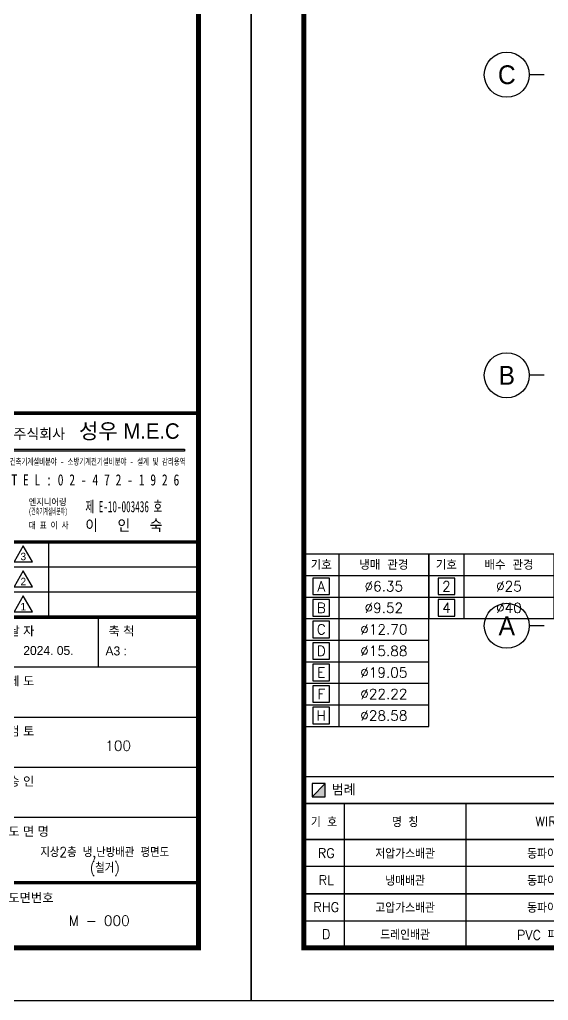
# Model space of a CAD drawing. Header units: millimetres. Extents: x -56261 to 196039, y 9480 to 100001.
# Drawn here: x 149363 to 159926, y 70301 to 89879 of the extents above; entities that cross this region are included whole.
import ezdxf
from ezdxf.enums import TextEntityAlignment as Align

# ---------------------------------------------------------------- set-up
doc = ezdxf.new("R2010")
doc.units = ezdxf.units.MM
for name, color, linetype in [('DVM_LEGEND', 7, 'Continuous'), ('DVM_REPORT', 7, 'Continuous'), ('FORM', 4, 'Continuous'), ('PLAN_DIM', 7, 'Continuous')]:
    doc.layers.add(name, color=color, linetype=linetype)
doc.styles.add('DVM_DEFAULT', font='romans.shx', dxfattribs={"bigfont": 'whgtxt.shx'})
doc.styles.add('DVM_REPORT', font='romans.shx', dxfattribs={"bigfont": 'whgtxt.shx'})
doc.styles.add('GHS', font='romans.shx', dxfattribs={"width": 0.8, "bigfont": 'ghs.shx'})
doc.styles.add('grc', font='')
doc.styles.add('Gtx', font='')
doc.styles.add('K', font='HYWULM.TTF')
doc.styles.add('굴림', font='NGULIM.TTF')
doc.styles.add('명판', font='')
doc.styles.get('grc').set_extended_font_data('DotumChe')
doc.styles.get('Gtx').set_extended_font_data('Dotum')
doc.styles.get('명판').set_extended_font_data('BatangChe')

# ---------------------------------------------------------------- blocks, each defined once
blk = doc.blocks.new('FORM_기계', base_point=(381614, -321275))
blk.add_hatch(color=4).paths.add_polyline_path([(456120, -299264), (456120, -299349), (463052, -299349), (463052, -299264)])
at = {"color": 4}
blk.add_lwpolyline([(456120, -299264), (463052, -299264), (463052, -299349), (456120, -299349)], close=True, dxfattribs=at)
at = {"layer": 'FORM'}
for p, q in [((463614, -302975), (455614, -302975)), ((457635, -305975), (457635, -302975)), ((463614, -303975), (455614, -303975)), ((463614, -304975), (455614, -304975)), ((459614, -307975), (459614, -305975)), ((463614, -307975), (455614, -307975)), ((463614, -309975), (455614, -309975)), ((463614, -311975), (455614, -311975)), ((463614, -313975), (455614, -313975))]:
    blk.add_line(p, q, dxfattribs=at)
at = {"layer": 'FORM', "color": 7}
blk.add_lwpolyline([(381614, -321275), (465714, -321275), (465714, -261875), (381614, -261875)], close=True, dxfattribs=at)
at = {"layer": 'FORM', "const_width": 200}
blk.add_lwpolyline([(463614, -319175), (383714, -319175), (383714, -263975), (463614, -263975)], close=True, dxfattribs=at)
at = {"layer": 'FORM', "const_width": 140}
for points in [[(463614, -297828), (455614, -297828)], [(463614, -302975), (455614, -302975)], [(463614, -305975), (455614, -305975)], [(463614, -316575), (455614, -316575)]]:
    blk.add_lwpolyline(points, dxfattribs=at)
at = {"layer": 'FORM'}
for points in [[(456243, -303766), (456977, -303766), (456610, -303130)], [(456243, -304766), (456977, -304766), (456610, -304130)], [(456243, -305766), (456977, -305766), (456610, -305130)]]:
    blk.add_lwpolyline(points, close=True, dxfattribs=at)
at = {"color": 4, "style": 'K'}
for s, height, p in [('성우 M.E.C', 618, (460845, -298538)), ('주식회사', 412, (457248, -298653))]:
    blk.add_text(s, height=height, dxfattribs=at).set_placement(p, align=Align.MIDDLE)
at = {"color": 4, "style": 'grc', "width": 0.7}
blk.add_text('건축기계설비분야 - 소방기계전기설비분야 - 설계 및 감리용역', height=260.93, dxfattribs=at).set_placement((459579, -299758), align=Align.MIDDLE)
at = {"color": 4, "style": '명판'}
for s, height, width, p in [('T E L : 0 2 - 4 7 2 - 1 9 2 6', 447.3, 0.8, (456136, -300495)), ('엔지니어링', 260.9, 0.9, (456827, -301377)), ('(건축기계설비분야)', 260.9, 0.5, (456827, -301750)), ('대 표 이 사', 260.9, 0.825, (456827, -302309))]:
    blk.add_text(s, height=height, dxfattribs=dict(at, width=width)).set_placement(p, align=Align.MIDDLE_LEFT)
for s, width, p in [('제 E-10-003436 호', 0.63, (462164, -301563)), ('이   인   숙', 0.9, (462164, -302309))]:
    blk.add_text(s, height=447.3, dxfattribs=dict(at, width=width)).set_placement(p, align=Align.MIDDLE_RIGHT)
at = {"layer": 'FORM', "style": '굴림'}
for s, height, p in [('3', 300, (456610, -303554)), ('2', 300, (456610, -304554)), ('1', 300, (456610, -305554)), ('2024. 05.', 360, (457614, -307307)), ('A3 :', 360, (460322, -307324)), ('A3 :', 360, (460322, -307324))]:
    blk.add_text(s, height=height, dxfattribs=at).set_placement(p, align=Align.MIDDLE_CENTER)
for s, p in [('날 자', (456014, -306525)), ('축 척', (460014, -306525)), ('제 도', (456014, -308525)), ('검 토', (456014, -310525)), ('승 인', (456014, -312525)), ('도 면 명', (456014, -314525)), ('도면번호', (456014, -317175))]:
    blk.add_text(s, height=360, dxfattribs=at).set_placement(p, align=Align.MIDDLE_LEFT)
blk = doc.blocks.new('P_LEGEND')
at = {"layer": 'DVM_REPORT'}
blk.add_hatch(color=2, dxfattribs=at).paths.add_polyline_path([(428, 3278), (166, 3016), (428, 3016)])
at = {"layer": 'DVM_REPORT', "color": 2}
blk.add_line((166, 3016), (428, 3278), dxfattribs=at)
at = {"layer": 'DVM_REPORT', "color": 7}
for p, q in [((810, 2880), (810, 0)), ((810, 2880), (810, 0)), ((3240, 2880), (3240, 0)), ((8100, 2880), (8100, 0)), ((8100, 2880), (8100, 0)), ((6480, 2160), (6480, 0))]:
    blk.add_line(p, q, dxfattribs=at)
at = {"layer": 'DVM_REPORT', "color": 3, "ltscale": 0.05}
for p, q in [((6705, 1904), (7746, 1904)), ((6705, 1333), (7746, 1333)), ((6705, 793), (7746, 793))]:
    blk.add_line(p, q, dxfattribs=at)
at = {"layer": 'DVM_REPORT', "color": 5, "ltscale": 0.05}
blk.add_line((6705, 245), (7746, 245), dxfattribs=at)
at = {"layer": 'DVM_REPORT', "color": 7}
for points in [[(0, 3420), (9720, 3420), (9720, 2880), (0, 2880)], [(0, 2880), (9720, 2880), (9720, 2160), (0, 2160)], [(0, 2160), (9720, 2160), (9720, 1620), (0, 1620)], [(9720, 1620), (0, 1620), (0, 1080), (9720, 1080)], [(0, 1080), (9720, 1080), (9720, 0), (0, 0)], [(9720, 1080), (0, 1080), (0, 540), (9720, 540)]]:
    blk.add_lwpolyline(points, close=True, dxfattribs=at)
at = {"layer": 'DVM_REPORT', "color": 2}
blk.add_lwpolyline([(166, 3016), (428, 3016), (428, 3278), (166, 3278)], close=True, dxfattribs=at)
at = {"layer": 'DVM_REPORT', "color": 2, "style": 'DVM_REPORT'}
blk.add_text('범례', height=225, dxfattribs=at).set_placement((561, 3152), align=Align.MIDDLE_LEFT)
for s, height, p in [('기 호', 187.5, (405, 2520)), ('명 칭', 187.5, (2025, 2520)), ('WIRE SCHEDULE', 187.5, (5625, 2520)), ('비 고', 187.5, (8865, 2520)), ('RG', 187.5, (450, 1890)), ('저압가스배관', 187.5, (2025, 1890)), ('동파이프', 187.5, (4860, 1890)), ('RL', 187.5, (450, 1350)), ('냉매배관', 187.5, (2025, 1350)), ('동파이프', 187.5, (4860, 1350)), ('RHG', 187.5, (450, 810)), ('고압가스배관', 187.5, (2025, 810)), ('동파이프', 187.5, (4860, 810)), ('D', 188, (450, 270)), ('드레인배관', 187.5, (2025, 270)), ('PVC 파이프', 187.5, (4860, 270))]:
    blk.add_text(s, height=height, dxfattribs=at).set_placement(p, align=Align.MIDDLE)

msp = doc.modelspace()

# ---------------------------------------------------------------- linework, layer by layer
at = {"layer": 'DVM_LEGEND', "color": 7}
for p, q in [((155738.9, 79211.1), (155738.9, 78781.1)), ((158238.9, 79211.1), (158238.9, 78781.1)), ((155738.9, 78781.1), (155738.9, 78351.1)), ((158238.9, 78781.1), (158238.9, 78351.1)), ((155738.9, 78351.1), (155738.9, 77921.1)), ((158238.9, 78351.1), (158238.9, 77921.1)), ((155738.9, 77921.1), (155738.9, 77491.1)), ((155738.9, 77491.1), (155738.9, 77061.1)), ((155738.9, 77061.1), (155738.9, 76631.1)), ((155738.9, 76631.1), (155738.9, 76201.1)), ((155738.9, 76201.1), (155738.9, 75771.1))]:
    msp.add_line(p, q, dxfattribs=at)
for points in [[(155038.9, 79211.1), (155038.9, 78781.1), (157538.9, 78781.1), (157538.9, 79211.1)], [(157538.9, 79211.1), (157538.9, 78781.1), (160038.9, 78781.1), (160038.9, 79211.1)]]:
    msp.add_lwpolyline(points, close=True, dxfattribs=at)
for points in [[(155038.9, 78781.1), (155038.9, 78351.1), (157538.9, 78351.1), (157538.9, 78781.1)], [(157538.9, 78781.1), (157538.9, 78351.1), (160038.9, 78351.1), (160038.9, 78781.1)], [(155038.9, 78351.1), (155038.9, 77921.1), (157538.9, 77921.1), (157538.9, 78351.1)], [(157538.9, 78351.1), (157538.9, 77921.1), (160038.9, 77921.1), (160038.9, 78351.1)], [(155038.9, 77921.1), (155038.9, 77491.1), (157538.9, 77491.1), (157538.9, 77921.1)], [(155038.9, 77491.1), (155038.9, 77061.1), (157538.9, 77061.1), (157538.9, 77491.1)], [(155038.9, 77061.1), (155038.9, 76631.1), (157538.9, 76631.1), (157538.9, 77061.1)], [(155038.9, 76631.1), (155038.9, 76201.1), (157538.9, 76201.1), (157538.9, 76631.1)], [(155038.9, 76201.1), (155038.9, 75771.1), (157538.9, 75771.1), (157538.9, 76201.1)]]:
    msp.add_lwpolyline(points, dxfattribs=at)
at = {"layer": 'DVM_LEGEND', "color": 2}
for points in [[(155223.9, 78401.1), (155553.9, 78401.1), (155553.9, 78731.1), (155223.9, 78731.1)], [(157723.9, 78401.1), (158053.9, 78401.1), (158053.9, 78731.1), (157723.9, 78731.1)], [(155223.9, 77971.1), (155553.9, 77971.1), (155553.9, 78301.1), (155223.9, 78301.1)], [(157723.9, 77971.1), (158053.9, 77971.1), (158053.9, 78301.1), (157723.9, 78301.1)], [(155223.9, 77541.1), (155553.9, 77541.1), (155553.9, 77871.1), (155223.9, 77871.1)], [(155223.9, 77111.1), (155553.9, 77111.1), (155553.9, 77441.1), (155223.9, 77441.1)], [(155223.9, 76681.1), (155553.9, 76681.1), (155553.9, 77011.1), (155223.9, 77011.1)], [(155223.9, 76251.1), (155553.9, 76251.1), (155553.9, 76581.1), (155223.9, 76581.1)], [(155223.9, 75821.1), (155553.9, 75821.1), (155553.9, 76151.1), (155223.9, 76151.1)]]:
    msp.add_lwpolyline(points, close=True, dxfattribs=at)
at = {"layer": 'PLAN_DIM'}
for points in [[(159844.8, 88778.8), (159544.8, 88778.8, -1), (158644.8, 88778.8, -1), (159544.8, 88778.8, 0)], [(159844.8, 82778.8), (159544.8, 82778.8, -1), (158644.8, 82778.8, -1), (159544.8, 82778.8, 0)], [(159844.8, 77778.8), (159544.8, 77778.8, -1), (158644.8, 77778.8, -1), (159544.8, 77778.8, 0)]]:
    msp.add_lwpolyline(points, format="xyb", dxfattribs=at)

# ---------------------------------------------------------------- block references
at = {"layer": 'DVM_LEGEND', "color": 7}
msp.add_blockref('P_LEGEND', (155038.9, 71351.1), dxfattribs=at)
at = {"layer": 'FORM', "xscale": 0.5, "yscale": 0.5, "zscale": 0.5}
for p in [(111938.9, 70301.1), (153988.9, 70301.1)]:
    msp.add_blockref('FORM_기계', p, dxfattribs=at)

# ---------------------------------------------------------------- texts
at = {"layer": 'DVM_LEGEND', "color": 2, "style": 'DVM_DEFAULT'}
for s, p in [('기호', (155388.9, 78996.1)), ('냉매 관경', (156638.9, 78996.1)), ('기호', (157888.9, 78996.1)), ('배수 관경', (159138.9, 78996.1)), ('A', (155388.9, 78566.1)), ('∅6.35', (156638.9, 78566.1)), ('2', (157888.9, 78566.1)), ('∅25', (159138.9, 78566.1)), ('B', (155388.9, 78136.1)), ('∅9.52', (156638.9, 78136.1)), ('4', (157888.9, 78136.1)), ('∅40', (159138.9, 78136.1)), ('C', (155388.9, 77706.1)), ('∅12.70', (156638.9, 77706.1)), ('D', (155388.9, 77276.1)), ('∅15.88', (156638.9, 77276.1)), ('E', (155388.9, 76846.1)), ('∅19.05', (156638.9, 76846.1)), ('F', (155388.9, 76416.1)), ('∅22.22', (156638.9, 76416.1)), ('H', (155388.9, 75986.1)), ('∅28.58', (156638.9, 75986.1))]:
    msp.add_text(s, height=200, dxfattribs=at).set_placement(p, align=Align.MIDDLE_CENTER)
at = {"layer": 'FORM', "color": 2, "style": 'GHS'}
for s, p in [('100', (151331.4, 75384.6)), ('M - 000', (150952.8, 71892.2))]:
    msp.add_text(s, height=200, dxfattribs=at).set_placement(p, align=Align.MIDDLE_CENTER)
at = {"layer": 'FORM', "color": 2, "style": 'GHS', "width": 0.9}
for s, p in [('지상2층 냉,난방배관 평면도', (151063.9, 73261.7)), ('(철거)', (151063.9, 72949.5))]:
    msp.add_text(s, height=200, dxfattribs=at).set_placement(p, align=Align.MIDDLE_CENTER)
at = {"layer": 'PLAN_DIM', "style": 'Gtx'}
for s, p in [('C', (159094.8, 88778.8)), ('B', (159094.8, 82778.8)), ('A', (159094.8, 77778.8))]:
    msp.add_text(s, height=375, dxfattribs=at).set_placement(p, align=Align.MIDDLE)

doc.saveas('drawing.dxf')
